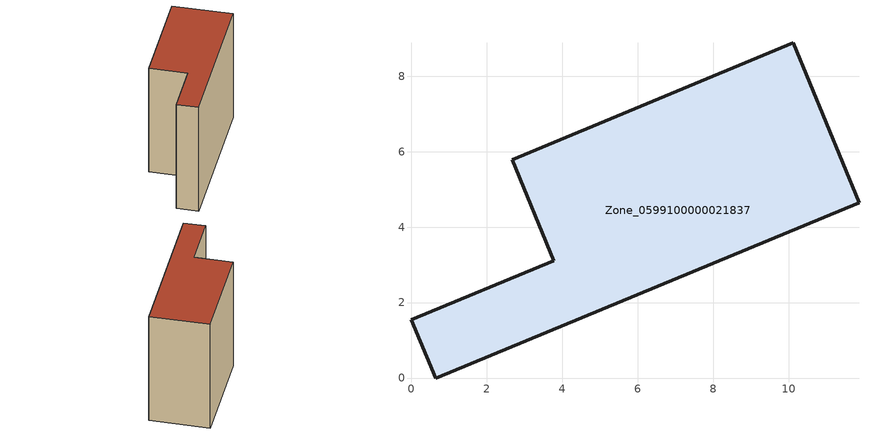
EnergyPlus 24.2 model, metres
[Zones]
Zone_0599100000021837
 floor ground (C_G): 0,1.55 3.77,3.11 2.67,5.79 10.12,8.88 11.86,4.65 0.64,0 z0
 wall outside (C_F): 3.77,3.11 0,1.55 0.64,0 11.86,4.65 10.12,8.88 2.67,5.79 3.77,3.11 z0:9.15
 roof outside (C_R): 10.12,8.88 2.67,5.79 3.77,3.11 0,1.55 0.64,0 11.86,4.65 z9.15
[BUILDING]
Pand.0599100000021837: North Axis=0; Terrain=City; Loads Convergence Tolerance Value=0.04; Temperature Convergence Tolerance Value=0.4; Solar Distribution=FullExterior; Maximum Number of Warmup Days=25; Minimum Number of Warmup Days=1
[Site:Location]
Rotterdam.The.Hague.AP_ZH_NLD Design_Conditions: Latitude=51.96; Longitude=4.45; Time Zone=1; Elevation=-4.5
[SITE:GROUNDTEMPERATURE:BUILDINGSURFACE]
18, 18, 18, 18, 18, 18, 18, 18, 18, 18, 18, 18
[MATERIAL] Thermal Absorptance=0.9; Solar Absorptance=0.7; Visible Absorptance=0.7
Name | Roughness | Thickness | Conductivity | Density | Specific Heat
G.TI.1946 | MediumSmooth | 0.15 | 1 | 540 | 1210
F.TI.1946 | Rough | 0.3 | 0.857143 | 1920 | 840
R.TI.1946 | MediumRough | 0.2 | 0.1 | 1500 | 1000
[CONSTRUCTION]
C_G: G.TI.1946
C_F: F.TI.1946
C_R: R.TI.1946
[ZONE]
Zone_0599100000021837: Type=1; Multiplier=1; Ceiling Height=Autocalculate; Volume=Autocalculate; Floor Area=autocalculate; Part of Total Floor Area=Yes
[ZONEINFILTRATION:DESIGNFLOWRATE]
Infil_Zone_0599100000021837: Zone or ZoneList or Space or SpaceList=Zone_0599100000021837; Schedule=AlwaysOn; Design Flow Rate Calculation Method=Flow/Area; Flow Rate per Floor Area=0.003; Constant Term Coefficient=1; Temperature Term Coefficient=0; Velocity Term Coefficient=0; Velocity Squared Term Coefficient=0
[HVACTEMPLATE:ZONE:IDEALLOADSAIRSYSTEM]
Zone_0599100000021837: Maximum Heating Supply Air Temperature=50; Minimum Cooling Supply Air Temperature=13; Maximum Heating Supply Air Humidity Ratio=0.0156; Minimum Cooling Supply Air Humidity Ratio=0.0077; Heating Limit=NoLimit; Cooling Limit=NoLimit; Dehumidification Control Type=ConstantSensibleHeatRatio; Cooling Sensible Heat Ratio=0.7; Dehumidification Setpoint=60; Humidification Control Type=None; Humidification Setpoint=30; Outdoor Air Method=None; Outdoor Air Flow Rate per Person=0.00944; Outdoor Air Flow Rate per Zone Floor Area=0; Outdoor Air Flow Rate per Zone=0; Demand Controlled Ventilation Type=None; Outdoor Air Economizer Type=NoEconomizer; Heat Recovery Type=None; Sensible Heat Recovery Effectiveness=0.7; Latent Heat Recovery Effectiveness=0.65
[ZONECONTROL:THERMOSTAT]
ThermostatControl_Zone_0599100000021837: Zone or ZoneList=Zone_0599100000021837; Control Type Schedule=DualSetpointControlType; Control 1=Thermostat_Zone_0599100000021837; Temperature Difference Between Cutout And Setpoint=0
[THERMOSTATSETPOINT:DUALSETPOINT]
Thermostat_Zone_0599100000021837: Heating Setpoint Temperature Schedule=HeatingSetpoint_Zone_0599100000021837; Cooling Setpoint Temperature Schedule=CoolingSetpoint_Zone_0599100000021837
[SCHEDULE:COMPACT]
HeatingSetpoint_Zone_0599100000021837: Through: 12/31, For: AllDays, Until: 24:00, 21
CoolingSetpoint_Zone_0599100000021837: Through: 12/31, For: AllDays, Until: 24:00, 24
DualSetpointControlType: Through: 12/31, For: AllDays, Until: 24:00, 4
AlwaysOn: Through: 12/31, For: AllDays, Until: 24:00, 1
